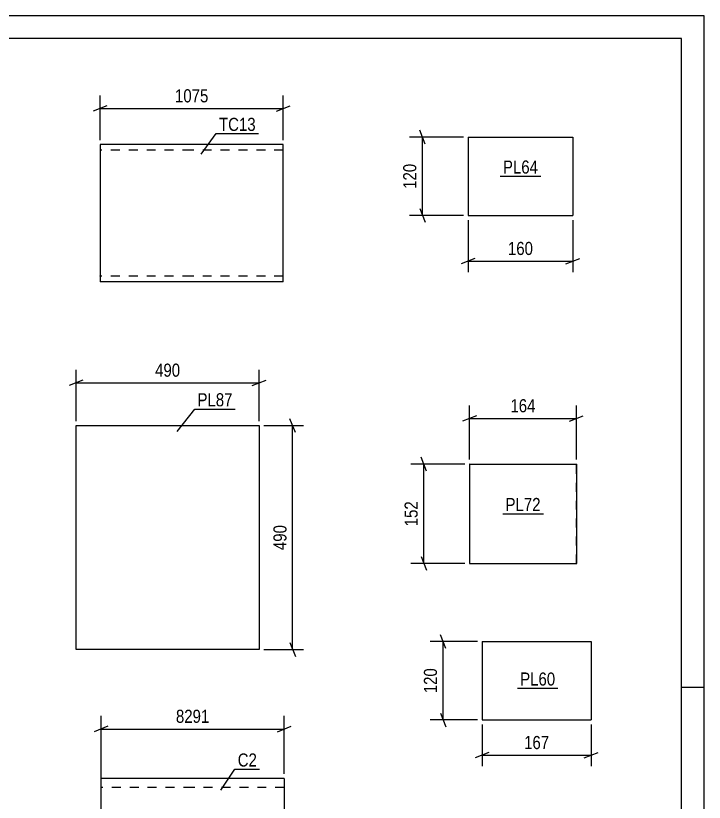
# Model space of a CAD drawing. Header units: millimetres. Extents: x 0 to 841, y 0 to 594.
# Drawn here: x 690.2 to 841, y 421.8 to 594 of the extents above; entities that cross this region are included whole.
import ezdxf

# ---------------------------------------------------------------- set-up
doc = ezdxf.new("R2010")
doc.units = ezdxf.units.MM
doc.linetypes.add('DXK_LINE_DOT2', pattern=[3.9198, 1.9599, -1.9599])
doc.styles.add('Arial Narrow', font='ARIALN.TTF', dxfattribs={"height": 0.2})

# ---------------------------------------------------------------- blocks, each defined once
blk = doc.blocks.new('Unknown-682121855-1161')
at = {"color": 5, "linetype": 'Continuous'}
for p, q in [((841, 594), (0, 594)), ((841, 0), (841, 594)), ((836, 589), (5, 589)), ((836, 5), (836, 589)), ((841, 447), (836, 447))]:
    blk.add_line(p, q, dxfattribs=at)
blk = doc.blocks.new('Part-682121855-4343 - 4326')
at = {"color": 2, "linetype": 'Continuous'}
for p, q in [((728.71, 565.78), (708.71, 565.78)), ((708.71, 565.78), (708.71, 535.78)), ((748.81, 565.78), (728.81, 565.78)), ((748.81, 563.38), (748.81, 565.78)), ((748.81, 535.78), (748.81, 563.38)), ((728.71, 535.78), (708.71, 535.78)), ((748.81, 535.78), (728.81, 535.78))]:
    blk.add_line(p, q, dxfattribs=at)
at = {"color": 7, "linetype": 'DXK_LINE_DOT2'}
for p, q in [((748.81, 563.38), (748.81, 565.6)), ((728.71, 564.58), (708.71, 564.58)), ((748.81, 564.58), (728.81, 564.58)), ((708.71, 536.98), (708.71, 537.07)), ((728.71, 536.98), (708.71, 536.98)), ((748.81, 536.98), (728.81, 536.98)), ((748.81, 536.98), (748.81, 537.07))]:
    blk.add_line(p, q, dxfattribs=at)
blk = doc.blocks.new('Part-682121855-2624 - 2608')
at = {"color": 2, "linetype": 'Continuous'}
for p, q in [((703.44, 455.28), (703.44, 504.28)), ((703.44, 504.28), (723.44, 504.28)), ((723.54, 504.28), (743.54, 504.28)), ((743.54, 504.28), (743.54, 455.28)), ((723.44, 455.28), (703.44, 455.28)), ((743.54, 455.28), (723.54, 455.28))]:
    blk.add_line(p, q, dxfattribs=at)
blk = doc.blocks.new('Part-682121855-2581 - 2567')
at = {"color": 2, "linetype": 'Continuous'}
for p, q in [((789.29, 567.42), (789.29, 550.28)), ((789.29, 567.42), (812.22, 567.42)), ((812.22, 567.42), (812.22, 550.28)), ((789.29, 550.28), (812.22, 550.28))]:
    blk.add_line(p, q, dxfattribs=at)
blk = doc.blocks.new('Part-682121855-2540 - 2526')
at = {"color": 2, "linetype": 'Continuous'}
for p, q in [((792.36, 457.02), (792.36, 439.88)), ((792.36, 457.02), (816.23, 457.02)), ((816.23, 457.02), (816.23, 439.88)), ((792.36, 439.88), (816.23, 439.88))]:
    blk.add_line(p, q, dxfattribs=at)
blk = doc.blocks.new('Part-682121855-2380 - 2366')
at = {"color": 2, "linetype": 'Continuous'}
for p, q in [((789.65, 495.85), (789.59, 495.85)), ((789.59, 495.85), (789.59, 474.13)), ((789.65, 474.13), (789.65, 495.85)), ((789.65, 495.85), (813.06, 495.85)), ((813.06, 474.13), (813.06, 495.85)), ((789.59, 474.13), (789.65, 474.13)), ((789.65, 474.13), (813.06, 474.13))]:
    blk.add_line(p, q, dxfattribs=at)
at = {"color": 7, "linetype": 'DXK_LINE_DOT2'}
for p, q in [((789.59, 495.85), (789.65, 495.85)), ((812.99, 474.13), (812.99, 495.85)), ((789.59, 474.13), (789.65, 474.13))]:
    blk.add_line(p, q, dxfattribs=at)
blk = doc.blocks.new('Part-682121855-2349 - 2331')
at = {"color": 2, "linetype": 'Continuous'}
for p, q in [((728.92, 427.08), (708.92, 427.08)), ((708.92, 381.08), (708.92, 427.08)), ((749.02, 427.08), (729.02, 427.08)), ((749.02, 427.08), (749.02, 377.08)), ((708.92, 381.08), (708.92, 377.08)), ((728.92, 377.08), (708.92, 377.08)), ((749.02, 377.08), (729.02, 377.08))]:
    blk.add_line(p, q, dxfattribs=at)
at = {"color": 7, "linetype": 'DXK_LINE_DOT2'}
for p, q in [((728.92, 425.08), (708.92, 425.08)), ((749.02, 425.08), (729.02, 425.08)), ((708.92, 377.38), (708.92, 381.08)), ((728.92, 379.08), (708.92, 379.08)), ((749.02, 379.08), (729.02, 379.08))]:
    blk.add_line(p, q, dxfattribs=at)
blk = doc.blocks.new('StraightDimension-682121855-4346 - 4326')
at = {"color": 7, "linetype": 'Continuous'}
for p, q in [((708.71, 566.78), (708.71, 576.54)), ((748.81, 566.78), (748.81, 576.54)), ((710.21, 574.29), (707.21, 573.09)), ((708.71, 573.69), (748.81, 573.69)), ((747.31, 573.09), (750.31, 574.29))]:
    blk.add_line(p, q, dxfattribs=at)
at = {"color": 0}
blk.add_wipeout([(733.02, 574.44), (733.02, 578.64), (724.51, 578.64), (724.51, 574.44)], dxfattribs=at)
at = {"color": 3, "style": 'Arial Narrow'}
blk.add_text('1075', height=2.863, dxfattribs=at).set_placement((725.11, 575.04))
blk = doc.blocks.new('StraightDimension-682121855-2627 - 2608')
at = {"color": 7, "linetype": 'Continuous'}
for p, q in [((751.47, 502.78), (750.27, 505.78)), ((744.54, 504.28), (753.27, 504.28)), ((750.87, 455.28), (750.87, 504.28)), ((750.27, 456.78), (751.47, 453.78)), ((744.54, 455.28), (753.27, 455.28))]:
    blk.add_line(p, q, dxfattribs=at)
at = {"color": 0}
blk.add_wipeout([(750.12, 483.12), (745.92, 483.12), (745.92, 476.44), (750.12, 476.44)], dxfattribs=at)
at = {"color": 3, "style": 'Arial Narrow'}
blk.add_text('490', height=2.863, rotation=90.0002, dxfattribs=at).set_placement((749.52, 477.04))
blk = doc.blocks.new('StraightDimension-682121855-2638 - 2608')
at = {"color": 7, "linetype": 'Continuous'}
for p, q in [((703.44, 505.28), (703.44, 516.49)), ((743.54, 505.28), (743.54, 516.49)), ((704.94, 514.24), (701.94, 513.04)), ((703.44, 513.64), (743.54, 513.64)), ((742.04, 513.04), (745.04, 514.24))]:
    blk.add_line(p, q, dxfattribs=at)
at = {"color": 0}
blk.add_wipeout([(726.84, 514.39), (726.84, 518.59), (720.15, 518.59), (720.15, 514.39)], dxfattribs=at)
at = {"color": 3, "style": 'Arial Narrow'}
blk.add_text('490', height=2.863, dxfattribs=at).set_placement((720.75, 514.99))
blk = doc.blocks.new('StraightDimension-682121855-2583 - 2567')
at = {"color": 7, "linetype": 'Continuous'}
for p, q in [((789.29, 549.28), (789.29, 537.88)), ((812.22, 549.28), (812.22, 537.88)), ((790.79, 540.88), (787.79, 539.68)), ((810.72, 539.68), (813.72, 540.88)), ((789.29, 540.28), (812.22, 540.28))]:
    blk.add_line(p, q, dxfattribs=at)
at = {"color": 0}
blk.add_wipeout([(804.1, 541.03), (804.1, 545.23), (797.41, 545.23), (797.41, 541.03)], dxfattribs=at)
at = {"color": 3, "style": 'Arial Narrow'}
blk.add_text('160', height=2.863, dxfattribs=at).set_placement((798.01, 541.63))
blk = doc.blocks.new('StraightDimension-682121855-2594 - 2567')
at = {"color": 7, "linetype": 'Continuous'}
for p, q in [((779.89, 565.92), (778.69, 568.92)), ((788.29, 567.42), (776.44, 567.42)), ((779.29, 550.28), (779.29, 567.42)), ((778.69, 551.78), (779.89, 548.78)), ((788.29, 550.28), (776.44, 550.28))]:
    blk.add_line(p, q, dxfattribs=at)
at = {"color": 0}
blk.add_wipeout([(778.54, 562.19), (774.34, 562.19), (774.34, 555.51), (778.54, 555.51)], dxfattribs=at)
at = {"color": 3, "style": 'Arial Narrow'}
blk.add_text('120', height=2.863, rotation=90.0002, dxfattribs=at).set_placement((777.94, 556.11))
blk = doc.blocks.new('StraightDimension-682121855-2542 - 2526')
at = {"color": 7, "linetype": 'Continuous'}
for p, q in [((792.36, 438.88), (792.36, 429.74)), ((816.23, 438.88), (816.23, 429.74)), ((793.86, 432.74), (790.86, 431.54)), ((792.36, 432.14), (816.23, 432.14)), ((814.73, 431.54), (817.73, 432.74))]:
    blk.add_line(p, q, dxfattribs=at)
at = {"color": 0}
blk.add_wipeout([(807.64, 432.89), (807.64, 437.09), (800.95, 437.09), (800.95, 432.89)], dxfattribs=at)
at = {"color": 3, "style": 'Arial Narrow'}
blk.add_text('167', height=2.863, dxfattribs=at).set_placement((801.55, 433.49))
blk = doc.blocks.new('StraightDimension-682121855-2553 - 2526')
at = {"color": 7, "linetype": 'Continuous'}
for p, q in [((784.42, 455.52), (783.22, 458.52)), ((791.36, 457.02), (780.97, 457.02)), ((783.82, 439.88), (783.82, 457.02)), ((783.22, 441.38), (784.42, 438.38)), ((791.36, 439.88), (780.97, 439.88))]:
    blk.add_line(p, q, dxfattribs=at)
at = {"color": 0}
blk.add_wipeout([(783.07, 451.79), (778.87, 451.79), (778.87, 445.11), (783.07, 445.11)], dxfattribs=at)
at = {"color": 3, "style": 'Arial Narrow'}
blk.add_text('120', height=2.863, rotation=90.0002, dxfattribs=at).set_placement((782.47, 445.71))
blk = doc.blocks.new('StraightDimension-682121855-2382 - 2366')
at = {"color": 7, "linetype": 'Continuous'}
for p, q in [((789.59, 496.85), (789.59, 508.7)), ((812.99, 496.85), (812.99, 508.7)), ((791.09, 506.45), (788.09, 505.25)), ((811.49, 505.25), (814.49, 506.45)), ((789.59, 505.85), (812.99, 505.85))]:
    blk.add_line(p, q, dxfattribs=at)
at = {"color": 0}
blk.add_wipeout([(804.63, 506.6), (804.63, 510.8), (797.95, 510.8), (797.95, 506.6)], dxfattribs=at)
at = {"color": 3, "style": 'Arial Narrow'}
blk.add_text('164', height=2.863, dxfattribs=at).set_placement((798.55, 507.2))
blk = doc.blocks.new('StraightDimension-682121855-2393 - 2366')
at = {"color": 7, "linetype": 'Continuous'}
for p, q in [((788.59, 495.85), (776.74, 495.85)), ((780.19, 494.35), (778.99, 497.35)), ((779.59, 474.13), (779.59, 495.85)), ((778.99, 475.63), (780.19, 472.63)), ((788.59, 474.13), (776.74, 474.13))]:
    blk.add_line(p, q, dxfattribs=at)
at = {"color": 0}
blk.add_wipeout([(778.84, 488.33), (774.64, 488.33), (774.64, 481.65), (778.84, 481.65)], dxfattribs=at)
at = {"color": 3, "style": 'Arial Narrow'}
blk.add_text('152', height=2.863, rotation=90.0002, dxfattribs=at).set_placement((778.24, 482.25))
blk = doc.blocks.new('StraightDimension-682121855-2352 - 2331')
at = {"color": 7, "linetype": 'Continuous'}
for p, q in [((708.92, 424.33), (708.92, 440.73)), ((749.02, 428.08), (749.02, 440.73)), ((710.42, 438.48), (707.42, 437.28)), ((708.92, 437.88), (749.02, 437.88)), ((747.52, 437.28), (750.52, 438.48))]:
    blk.add_line(p, q, dxfattribs=at)
at = {"color": 0}
blk.add_wipeout([(733.23, 438.63), (733.23, 442.83), (724.71, 442.83), (724.71, 438.63)], dxfattribs=at)
at = {"color": 3, "style": 'Arial Narrow'}
blk.add_text('8291', height=2.863, dxfattribs=at).set_placement((725.31, 439.23))
blk = doc.blocks.new('Mark-682121855-4339 - 4326')
at = {"color": 0}
blk.add_wipeout([(742.78, 568.79), (742.78, 571.79), (734.74, 571.79), (734.74, 568.79)], dxfattribs=at)
blk.add_wipeout([(742.78, 568.79), (742.78, 571.79), (734.74, 571.79), (734.74, 568.79)], dxfattribs=at)
at = {"color": 30, "linetype": 'Continuous'}
for p, q in [((730.83, 563.73), (734.14, 568.19)), ((734.14, 568.19), (743.38, 568.19))]:
    blk.add_line(p, q, dxfattribs=at)
at = {"color": 3, "style": 'Arial Narrow'}
blk.add_text('TC13', height=2.863, dxfattribs=at).set_placement((734.74, 568.79))
blk = doc.blocks.new('Mark-682121855-2620 - 2608')
at = {"color": 0}
blk.add_wipeout([(737.71, 508.51), (737.71, 511.51), (730.03, 511.51), (730.03, 508.51)], dxfattribs=at)
blk.add_wipeout([(737.71, 508.51), (737.71, 511.51), (730.03, 511.51), (730.03, 508.51)], dxfattribs=at)
at = {"color": 30, "linetype": 'Continuous'}
for p, q in [((725.61, 503.03), (729.43, 507.91)), ((729.43, 507.91), (738.31, 507.91))]:
    blk.add_line(p, q, dxfattribs=at)
at = {"color": 3, "style": 'Arial Narrow'}
blk.add_text('PL87', height=2.863, dxfattribs=at).set_placement((730.03, 508.51))
blk = doc.blocks.new('Mark-682121855-2579 - 2567')
at = {"color": 0}
blk.add_wipeout([(804.59, 559.45), (804.59, 562.45), (796.92, 562.45), (796.92, 559.45)], dxfattribs=at)
blk.add_wipeout([(804.59, 559.45), (804.59, 562.45), (796.92, 562.45), (796.92, 559.45)], dxfattribs=at)
at = {"color": 30, "linetype": 'Continuous'}
blk.add_line((796.32, 558.85), (805.19, 558.85), dxfattribs=at)
at = {"color": 3, "style": 'Arial Narrow'}
blk.add_text('PL64', height=2.863, dxfattribs=at).set_placement((796.92, 559.45))
blk = doc.blocks.new('Mark-682121855-2538 - 2526')
at = {"color": 0}
blk.add_wipeout([(808.37, 447.39), (808.37, 450.39), (800.69, 450.39), (800.69, 447.39)], dxfattribs=at)
blk.add_wipeout([(808.37, 447.39), (808.37, 450.39), (800.69, 450.39), (800.69, 447.39)], dxfattribs=at)
at = {"color": 30, "linetype": 'Continuous'}
blk.add_line((800.09, 446.79), (808.97, 446.79), dxfattribs=at)
at = {"color": 3, "style": 'Arial Narrow'}
blk.add_text('PL60', height=2.863, dxfattribs=at).set_placement((800.69, 447.39))
blk = doc.blocks.new('Mark-682121855-2378 - 2366')
at = {"color": 0}
blk.add_wipeout([(805.16, 485.59), (805.16, 488.59), (797.48, 488.59), (797.48, 485.59)], dxfattribs=at)
blk.add_wipeout([(805.16, 485.59), (805.16, 488.59), (797.48, 488.59), (797.48, 485.59)], dxfattribs=at)
at = {"color": 30, "linetype": 'Continuous'}
blk.add_line((796.88, 484.99), (805.76, 484.99), dxfattribs=at)
at = {"color": 3, "style": 'Arial Narrow'}
blk.add_text('PL72', height=2.863, dxfattribs=at).set_placement((797.48, 485.59))
blk = doc.blocks.new('Mark-682121855-2345 - 2331')
at = {"color": 0}
blk.add_wipeout([(743.04, 429.67), (743.04, 432.67), (738.84, 432.67), (738.84, 429.67)], dxfattribs=at)
blk.add_wipeout([(743.04, 429.67), (743.04, 432.67), (738.84, 432.67), (738.84, 429.67)], dxfattribs=at)
at = {"color": 30, "linetype": 'Continuous'}
for p, q in [((735.15, 424.51), (738.24, 429.07)), ((738.24, 429.07), (743.64, 429.07))]:
    blk.add_line(p, q, dxfattribs=at)
at = {"color": 3, "style": 'Arial Narrow'}
blk.add_text('C2', height=2.863, dxfattribs=at).set_placement((738.84, 429.67))

msp = doc.modelspace()

# ---------------------------------------------------------------- block references
for name in ['Unknown-682121855-1161', 'Part-682121855-2581 - 2567', 'Part-682121855-4343 - 4326', 'Part-682121855-2624 - 2608', 'Part-682121855-2380 - 2366', 'Part-682121855-2540 - 2526', 'Part-682121855-2349 - 2331']:
    msp.add_blockref(name, (0, 0))

# ---------------------------------------------------------------- next in the draw order: block references
for name in ['StraightDimension-682121855-4346 - 4326', 'Mark-682121855-2579 - 2567', 'StraightDimension-682121855-2583 - 2567', 'StraightDimension-682121855-2382 - 2366', 'StraightDimension-682121855-2627 - 2608', 'Mark-682121855-2378 - 2366', 'Mark-682121855-2538 - 2526', 'StraightDimension-682121855-2352 - 2331', 'StraightDimension-682121855-2542 - 2526']:
    msp.add_blockref(name, (0, 0))

# ---------------------------------------------------------------- next in the draw order: block references
for name in ['Mark-682121855-4339 - 4326', 'StraightDimension-682121855-2594 - 2567', 'StraightDimension-682121855-2638 - 2608', 'StraightDimension-682121855-2393 - 2366', 'StraightDimension-682121855-2553 - 2526', 'Mark-682121855-2345 - 2331']:
    msp.add_blockref(name, (0, 0))

# ---------------------------------------------------------------- next in the draw order: block references
msp.add_blockref('Mark-682121855-2620 - 2608', (0, 0))

doc.saveas('drawing.dxf')
